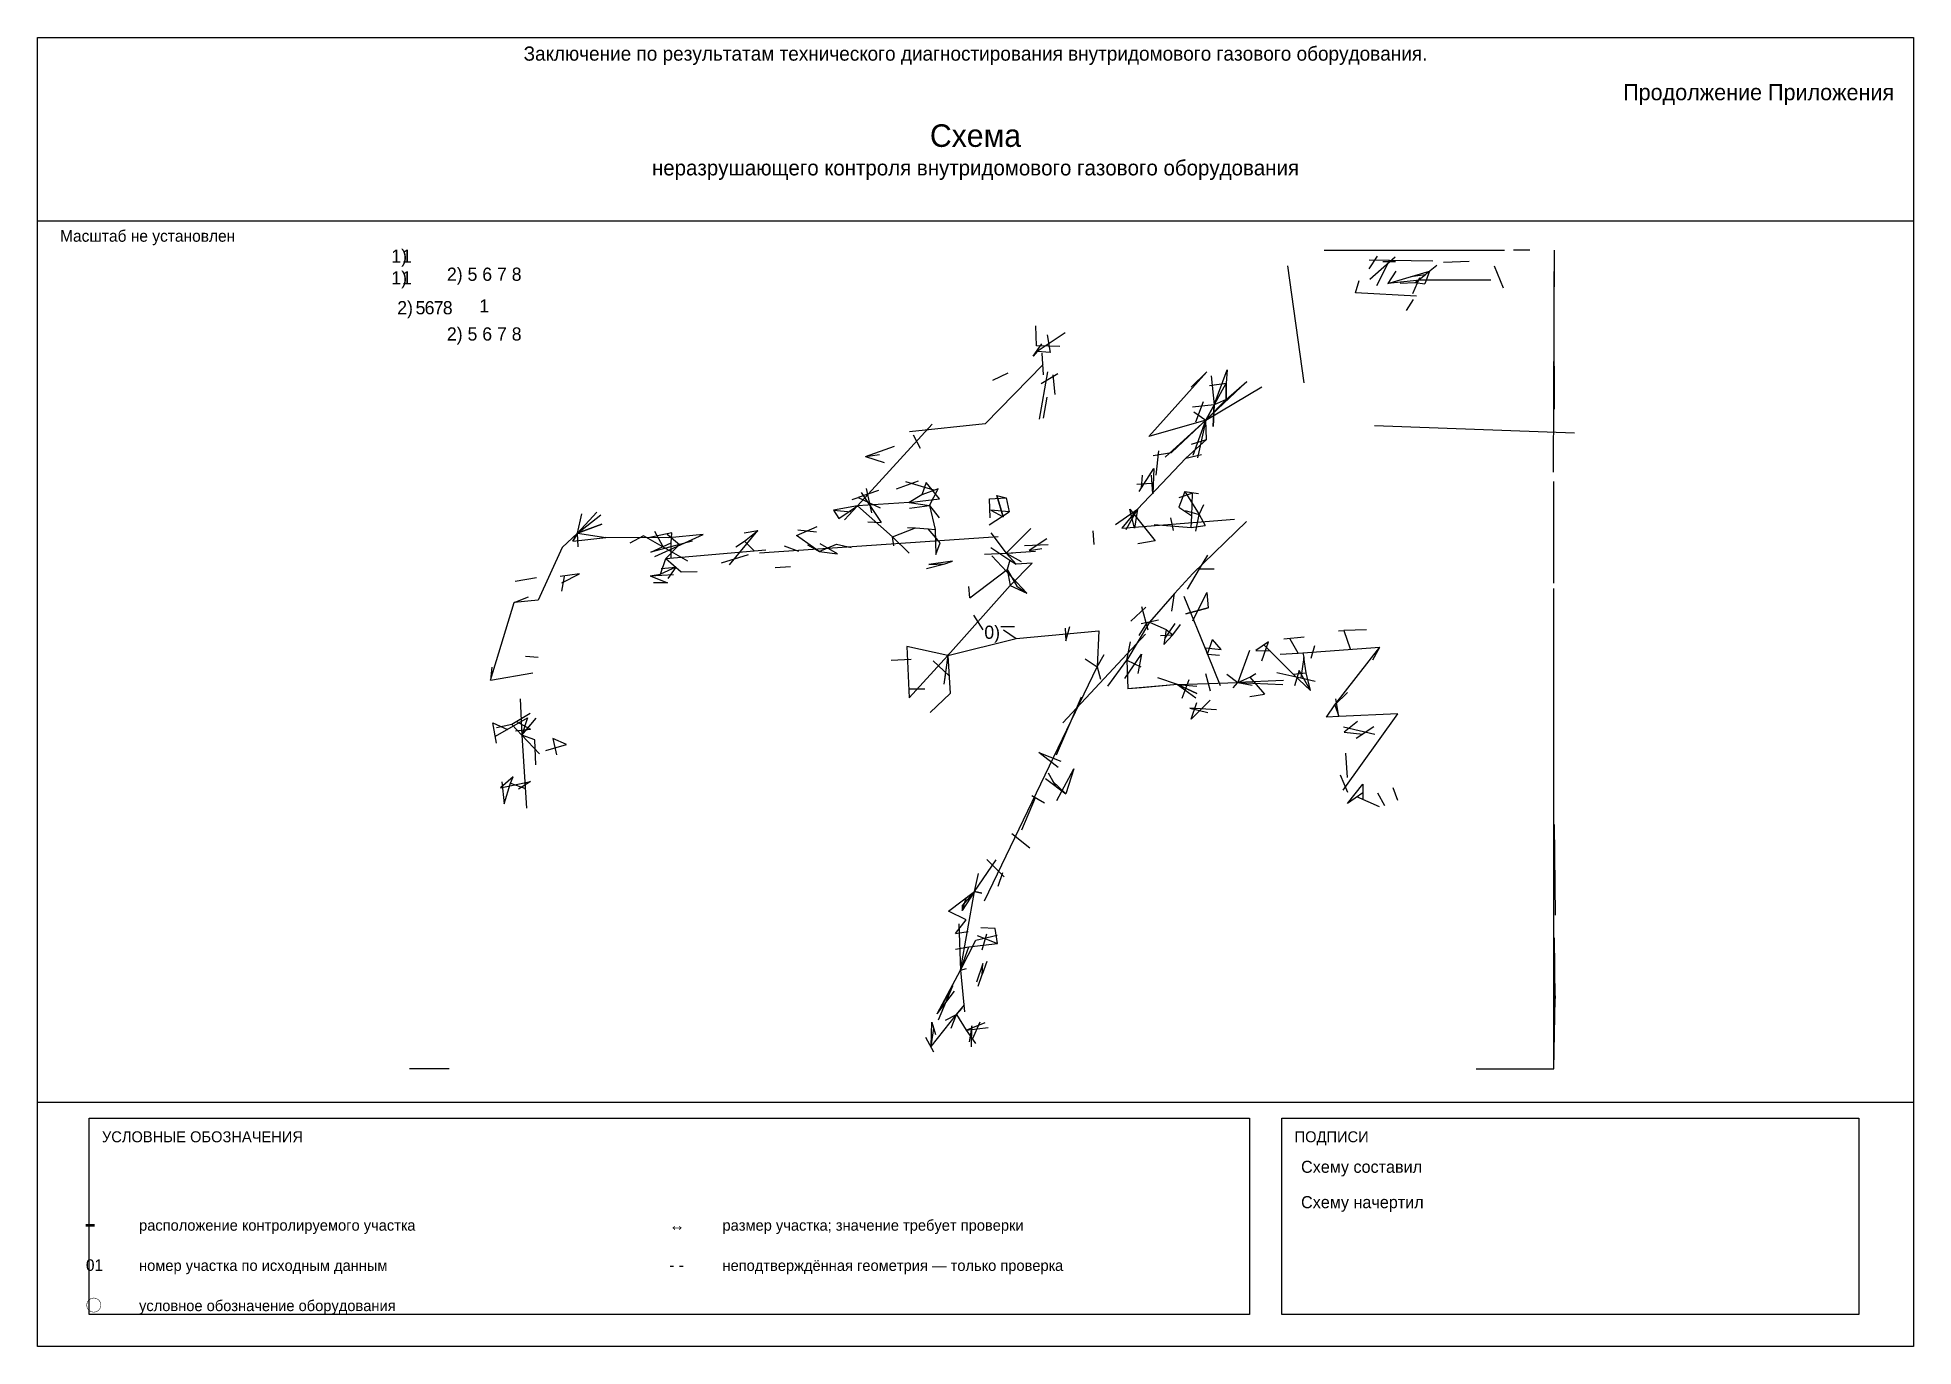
# Model space of a CAD drawing. Header units: millimetres. Extents: x 4 to 293, y 4 to 206.
import ezdxf
from ezdxf.enums import TextEntityAlignment as Align

# ---------------------------------------------------------------- set-up
doc = ezdxf.new("R2010")
doc.units = ezdxf.units.MM
for name, color, linetype in [('DETAIL_REVIEW', 8, 'CONTINUOUS'), ('LABELS', 7, 'CONTINUOUS'), ('PIPE_MAIN', 7, 'CONTINUOUS'), ('SHEET', 7, 'CONTINUOUS'), ('SHEET_BLOCKS', 8, 'CONTINUOUS')]:
    doc.layers.add(name, color=color, linetype=linetype)

msp = doc.modelspace()

# ---------------------------------------------------------------- linework, layer by layer
at = {"layer": 'DETAIL_REVIEW'}
for points in [[(202.052, 172.857), (229.742, 172.857)], [(231.118, 172.941), (233.625, 172.941)], [(237.286, 138.78), (237.404, 172.899)], [(237.382, 166.404), (237.404, 172.899)], [(196.416, 170.49), (198.903, 152.492)], [(208.964, 170.021), (210.219, 171.968)], [(209.071, 168.408), (212.969, 171.869)], [(211.056, 171.133), (213.006, 171.133)], [(220.384, 171.034), (224.294, 171.175)], [(229.586, 167.056), (228.212, 170.404)], [(216.701, 168.65), (215.629, 166.174)], [(216.043, 167.894), (217.575, 169.114)], [(216.043, 167.894), (217.525, 167.699)], [(216.043, 167.894), (217.525, 167.699)], [(215.721, 165.324), (214.634, 163.612)], [(237.352, 155.071), (237.387, 165.154)], [(158.682, 157.06), (158.917, 153.735)], [(151.148, 152.915), (153.514, 154.026)], [(158.326, 146.921), (159.613, 154.212)], [(158.573, 152.381), (161.13, 153.915)], [(160.395, 153.74), (160.672, 150.681)], [(237.352, 155.071), (237.387, 148.465)], [(158.949, 147.074), (159.506, 150.274)], [(184.444, 152.08), (187.016, 152.455)], [(182.311, 146.501), (183.501, 149.619)], [(138.932, 144.527), (139.979, 142.439)], [(138.932, 144.527), (139.979, 142.439)], [(209.754, 145.938), (240.501, 144.804)], [(180.801, 140.905), (183.197, 141.471)], [(181.648, 143.087), (183.954, 143.798)], [(173.995, 136.364), (174.136, 138.311)], [(131.697, 136.27), (132.534, 132.515)], [(136.385, 136.211), (139.729, 137.464)], [(137.734, 137.345), (142.07, 136.07)], [(173.3, 136.922), (175.529, 137.061)], [(237.301, 121.746), (237.301, 137.338)], [(126.695, 132.96), (129.413, 132.68)], [(129.541, 134.588), (130.462, 134.894)], [(138.34, 133.241), (141.412, 133.646)], [(141.412, 133.646), (142.926, 131.776)], [(151.797, 135.205), (153.19, 134.835)], [(99.181, 129.689), (100.433, 127.465)], [(110.744, 124.545), (115.09, 129.807)], [(112.971, 129.446), (115.09, 129.807)], [(112.971, 129.446), (115.09, 129.807)], [(112.971, 129.446), (115.09, 129.807)], [(112.971, 129.446), (115.09, 129.807)], [(121.233, 129.928), (124.099, 129.627)], [(131.987, 131.159), (134.019, 131.038)], [(131.987, 131.159), (134.019, 131.038)], [(138.053, 130.286), (139.293, 130.207)], [(139.293, 130.207), (141.253, 130.081)], [(141.253, 130.081), (142.322, 129.99)], [(166.711, 127.665), (166.59, 129.745)], [(178.455, 131.776), (178.873, 129.829)], [(181.633, 130.289), (181.742, 132.078)], [(101.131, 129.274), (103.069, 127.685)], [(111.719, 127.324), (113.016, 128.154)], [(113.016, 128.154), (114.489, 126.684)], [(114.489, 126.684), (116.308, 126.857)], [(119.104, 127.465), (121.332, 126.63)], [(156.022, 127.522), (159.655, 127.663)], [(100.225, 123.986), (102.487, 124.164)], [(100.225, 123.986), (102.487, 124.164)], [(102.487, 124.164), (101.23, 122.432)], [(109.479, 124.854), (113.647, 126.146)], [(117.711, 124.127), (120.08, 124.266)], [(117.711, 124.127), (120.08, 124.266)], [(149.881, 126.18), (154.244, 126.385)], [(151.007, 125.936), (156.395, 120.187)], [(153.747, 125.237), (153.381, 123.814)], [(153.747, 125.237), (154.767, 124.654)], [(77.816, 122.027), (81.066, 122.615)], [(84.969, 120.51), (85.388, 122.736)], [(98.53, 122.843), (100.136, 123.097)], [(98.53, 122.843), (102.106, 123.058)], [(147.621, 119.473), (147.456, 121.234)], [(147.621, 119.473), (153.381, 123.814)], [(153.811, 121.363), (156.395, 120.187)], [(154.841, 121.239), (156.395, 120.187)], [(74.04, 106.843), (77.663, 118.756)], [(77.663, 118.756), (79.841, 119.621)], [(173.995, 118.146), (174.97, 114.532)], [(178.648, 117.442), (179.064, 120.122)], [(237.291, 47.109), (237.315, 120.876)], [(148.196, 116.827), (149.604, 114.576)], [(172.379, 115.873), (174.678, 118.025)], [(173.933, 115.525), (176.581, 116.081)], [(177.618, 113.279), (179.15, 115.505)], [(178.796, 113.768), (180.004, 115.352)], [(152.401, 115.087), (154.492, 115.087)], [(152.819, 114.532), (154.739, 113.207)], [(161.902, 100.274), (174.611, 113.899)], [(162.293, 114.808), (162.362, 112.861)], [(162.362, 112.861), (162.989, 115.087)], [(176.92, 113.696), (178.796, 113.768)], [(177.757, 114.62), (178.796, 113.768)], [(195.842, 113.173), (198.983, 113.459)], [(204.23, 114.408), (205.066, 114.435)], [(79.396, 110.497), (81.348, 110.359)], [(135.538, 109.884), (138.605, 110.023)], [(142.02, 109.79), (144.461, 107.495)], [(142.02, 109.79), (144.461, 107.495)], [(144.241, 110.611), (144.391, 110.789)], [(198.077, 110.986), (198.787, 111.031)], [(198.787, 111.031), (198.901, 110.282)], [(200.049, 110.22), (200.606, 112.167)], [(74.243, 108.829), (74.04, 106.843)], [(74.04, 106.843), (80.502, 107.957)], [(180.254, 104.061), (181.304, 106.91)], [(183.826, 107.839), (184.521, 105.195)], [(190.642, 107.275), (191.55, 107.856)], [(190.642, 107.275), (192.874, 104.691)], [(190.642, 107.275), (192.874, 104.691)], [(197.305, 107.757), (199.287, 107.96)], [(138.33, 105.492), (140.699, 105.492)], [(160.939, 95.325), (164.771, 104.251)], [(188.068, 105.63), (188.771, 106.435)], [(190.644, 104.308), (192.874, 104.691)], [(190.644, 104.308), (192.874, 104.691)], [(77.864, 99.024), (80.141, 99.278)], [(77.864, 99.024), (80.141, 99.278)], [(78.005, 100.484), (80.141, 99.278)], [(204.992, 99.649), (209.801, 98.507)], [(206.935, 97.892), (209.694, 99.676)], [(205.316, 95.614), (205.593, 91.861)], [(159.645, 92.558), (160.761, 90.609)], [(204.507, 92.279), (205.621, 89.635)], [(210.219, 89.497), (211.333, 87.55)], [(212.588, 90.332), (213.283, 88.385)], [(155.623, 83.82), (157.695, 88.766)], [(157.138, 89.08), (159.088, 87.968)], [(207.014, 88.941), (210.499, 87.412)], [(237.348, 84.63), (237.523, 70.723)], [(154.089, 83.259), (156.856, 81.077)], [(150.23, 79.264), (152.878, 76.623)], [(151.982, 75.173), (152.68, 77.26)], [(145.436, 67.916), (147.386, 68.186)], [(145.436, 67.916), (147.386, 68.186)], [(149.507, 65.387), (150.225, 67.828)], [(237.501, 57.925), (237.439, 67.247)], [(146.181, 62.254), (147.107, 62.518)], [(148.906, 59.788), (149.542, 61.616)], [(237.291, 47.109), (237.501, 57.925)], [(237.526, 58.345), (237.501, 57.925)], [(143.901, 54.59), (145.582, 55.475)], [(145.582, 55.475), (146.834, 56.95)], [(145.582, 55.475), (146.433, 56.448)], [(148.03, 51.645), (148.5, 50.973)], [(61.563, 47.159), (67.694, 47.159)], [(229.445, 47.08), (237.291, 47.109)]]:
    msp.add_lwpolyline(points, dxfattribs=at)
at = {"layer": 'PIPE_MAIN'}
for points in [[(208.962, 171.4), (212.07, 171.355), (218.716, 171.259)], [(212.07, 171.355), (210.09, 167.387)], [(219.332, 170.535), (217.575, 169.114), (215.375, 168.768)], [(216.206, 165.796), (206.875, 166.308), (207.432, 168.212)], [(213.058, 169.673), (211.845, 167.785)], [(211.845, 167.785), (218.243, 169.643), (217.525, 167.699)], [(227.631, 168.274), (216.741, 168.259), (211.845, 167.785)], [(213.701, 167.795), (216.043, 167.894)], [(162.276, 160.173), (157.967, 157.307), (157.36, 156.581), (158.67, 158.478)], [(161.457, 158.068), (157.885, 158.162), (157.766, 161.233)], [(159.496, 159.864), (159.991, 157.142), (157.967, 157.307)], [(158.893, 155.336), (149.995, 146.185), (138.365, 144.952)], [(183.883, 146.746), (175.143, 144.24), (184.051, 154.209), (181.635, 151.855)], [(184.699, 153.559), (185.145, 149.102)], [(185.145, 149.102), (187.164, 154.474)], [(187.164, 154.474), (187.016, 152.455)], [(187.164, 154.474), (187.016, 152.455)], [(186.994, 149.915), (185.145, 149.102), (181.799, 148.742)], [(183.883, 146.746), (190.157, 152.682)], [(183.883, 146.746), (190.157, 152.682)], [(183.883, 146.746), (187.016, 152.455)], [(183.883, 146.746), (192.496, 151.899)], [(186.994, 149.915), (183.883, 146.746)], [(186.994, 149.915), (190.157, 152.682)], [(187.016, 152.455), (186.994, 149.915)], [(186.994, 149.915), (187.016, 152.455)], [(182.031, 148.065), (183.883, 146.746)], [(185.145, 149.102), (183.883, 146.746)], [(185.145, 149.102), (184.991, 145.809), (185.145, 149.102)], [(130.363, 133.587), (141.855, 146.162)], [(173.389, 133.088), (180.801, 140.905), (183.954, 143.798), (183.883, 146.746)], [(175.787, 141.36), (178.603, 141.787), (183.883, 146.746)], [(177.613, 141.056), (183.883, 146.746)], [(181.937, 141.372), (183.883, 146.746)], [(183.883, 146.746), (182.598, 140.952)], [(131.591, 141.187), (136.078, 142.775)], [(131.591, 141.187), (133.732, 141.51)], [(131.591, 141.187), (134.499, 140.282)], [(176.225, 138.311), (176.643, 142.066)], [(173.641, 135.823), (175.908, 139.351), (175.737, 135.46), (175.529, 138.311)], [(133.598, 135.937), (130.462, 134.894), (133.87, 133.306)], [(130.945, 135.67), (134.019, 131.038)], [(138.325, 134.106), (142.983, 134.662), (140.912, 137.172), (140.241, 135.267)], [(141.412, 133.646), (142.788, 136.226), (140.241, 135.267), (138.325, 134.106)], [(180.63, 135.784), (179.715, 133.402), (181.742, 132.078), (181.841, 135.532), (179.707, 134.835)], [(180.63, 135.784), (182.853, 132.263)], [(180.63, 135.784), (182.853, 132.263)], [(180.63, 135.784), (182.722, 135.49)], [(87.358, 129.419), (90.365, 132.648)], [(138.325, 134.106), (130.363, 133.587), (126.695, 132.96), (127.497, 131.635), (130.363, 133.587)], [(130.363, 133.587), (128.403, 131.46), (130.363, 133.587)], [(130.363, 133.587), (135.729, 128.846), (138.33, 126.351)], [(138.325, 134.106), (141.412, 133.646)], [(141.412, 133.646), (142.322, 129.99), (142.414, 126.119), (143.07, 127.91), (141.253, 130.081)], [(150.589, 130.662), (153.658, 132.7)], [(150.73, 131.776), (150.661, 134.696), (153.19, 134.835), (153.658, 132.7)], [(153.658, 132.7), (150.876, 132.952), (152.725, 131.915)], [(152.725, 131.915), (151.797, 135.205), (152.725, 131.915)], [(169.983, 130.716), (173.389, 133.088)], [(173.389, 133.088), (170.995, 130.148), (188.3, 131.569)], [(171.651, 129.97), (173.389, 133.088)], [(173.389, 133.088), (172.913, 130.188), (172.186, 133.098), (176.099, 128.238), (173.436, 127.754)], [(180.682, 132.888), (182.853, 132.263)], [(182.356, 129.689), (182.853, 132.263), (183.583, 133.787)], [(87.358, 129.419), (88.07, 132.364)], [(87.358, 129.419), (90.961, 132.194)], [(87.358, 129.419), (91.1, 130.781), (87.358, 129.419)], [(113.016, 128.154), (115.09, 129.807)], [(124.478, 126.568), (120.998, 129.064), (124.21, 130.437)], [(135.729, 128.846), (139.293, 130.207)], [(153.225, 126.343), (157.007, 130.099)], [(190.134, 131.21), (181.888, 123.191), (179.064, 120.122), (175.237, 115.717), (171.748, 109.916)], [(175.928, 130.736), (181.633, 130.289), (183.761, 130.558)], [(182.853, 132.263), (183.761, 130.558)], [(182.853, 132.263), (183.761, 130.558)], [(85.031, 127.178), (81.361, 119.085), (77.663, 118.756)], [(85.031, 127.178), (87.358, 129.419)], [(85.031, 127.178), (87.358, 129.419)], [(87.358, 129.419), (86.642, 128.154)], [(86.642, 128.154), (87.358, 129.419)], [(86.642, 128.154), (91.728, 128.723)], [(87.358, 129.419), (91.728, 128.723)], [(87.358, 129.419), (91.728, 128.723)], [(87.358, 129.419), (91.728, 128.723)], [(87.476, 127.324), (87.358, 129.419)], [(99.233, 125.81), (106.697, 129.207), (101.416, 128.695), (91.728, 128.723)], [(104.336, 125.101), (97.508, 128.994), (95.419, 127.883)], [(101.745, 125.57), (101.747, 127.907), (101.856, 129.432), (98.48, 128.737)], [(105.032, 128.159), (103.069, 127.685), (98.661, 126.504), (101.747, 127.907)], [(102.487, 124.164), (100.136, 123.097), (100.963, 125.523), (103.069, 127.685)], [(115.342, 126.361), (151.982, 128.866)], [(122.725, 127.603), (124.478, 126.568)], [(124.478, 126.568), (127.307, 126.235), (124.643, 127.784)], [(124.478, 126.568), (127.133, 127.692), (129.413, 127.186)], [(135.962, 127.465), (135.729, 128.846)], [(150.869, 127.186), (153.747, 125.237)], [(150.871, 129.449), (153.225, 126.343)], [(159.43, 128.537), (156.759, 126.719), (158.67, 127.048)], [(100.963, 125.523), (114.489, 126.684)], [(100.963, 125.523), (103.292, 123.468), (105.732, 123.505)], [(144.241, 110.611), (137.961, 111.977), (138.323, 104.123), (144.241, 110.611), (153.811, 121.363), (157.214, 124.777), (154.767, 124.654), (153.225, 126.343)], [(140.971, 123.986), (143.785, 124.715)], [(143.785, 124.715), (144.981, 125.123), (141.33, 124.594), (143.785, 124.715)], [(153.225, 126.343), (157.695, 126.63)], [(153.225, 126.343), (155.492, 125.071)], [(181.034, 120.802), (182.91, 123.925), (184.18, 126.037)], [(182.91, 123.925), (185.142, 123.922)], [(84.969, 121.763), (87.687, 123.154), (84.692, 122.736)], [(98.53, 122.843), (101.2, 121.763), (99.042, 121.763)], [(153.381, 123.814), (154.841, 121.239)], [(153.381, 123.814), (153.811, 121.363)], [(153.381, 123.814), (154.841, 121.239)], [(153.381, 123.814), (154.841, 121.239)], [(180.519, 119.727), (184.147, 110.811)], [(181.875, 115.952), (184.039, 120.261), (184.232, 117.938)], [(175.237, 115.717), (174.74, 115.594), (173.577, 113.696)], [(175.237, 115.717), (177.757, 114.62), (177.418, 112.298), (178.796, 113.768)], [(184.232, 117.938), (180.796, 116.987), (184.232, 117.938)], [(144.241, 110.611), (154.739, 113.207), (167.419, 114.408), (167.196, 108.864)], [(171.748, 109.916), (172.29, 112.73)], [(184.147, 110.811), (183.818, 111.769), (186.241, 111.532), (184.887, 113.047)], [(184.147, 110.811), (184.887, 113.047)], [(184.147, 110.811), (184.887, 113.047)], [(192.468, 109.778), (193.505, 112.728), (191.525, 111.364), (193.78, 111.332)], [(195.27, 110.806), (198.077, 110.986), (196.844, 113.141)], [(208.556, 114.556), (205.066, 114.435), (206.039, 111.609)], [(144.241, 110.611), (144.609, 104.785), (141.558, 101.852)], [(144.241, 110.611), (143.624, 106.186)], [(144.241, 110.611), (143.763, 106.883)], [(165.357, 110.08), (167.196, 108.864)], [(165.357, 110.08), (167.196, 108.864)], [(165.357, 110.08), (167.196, 108.864)], [(167.196, 108.864), (168.283, 110.776)], [(168.842, 105.909), (171.748, 109.916)], [(171.428, 107.063), (173.968, 110.798), (173.438, 107.856)], [(171.748, 109.916), (171.891, 105.497)], [(171.748, 109.916), (173.876, 108.847)], [(184.147, 110.811), (186.095, 106.013)], [(184.147, 110.811), (185.976, 110.635)], [(190.59, 111.359), (188.771, 106.435)], [(192.847, 112.209), (197.305, 107.757), (199.965, 105.217)], [(199.965, 105.217), (199.287, 107.96), (198.901, 110.282), (198.441, 107.152)], [(198.787, 111.031), (210.575, 111.886)], [(203.688, 103.004), (210.575, 111.886)], [(209.524, 109.941), (210.575, 111.886)], [(149.891, 72.907), (167.196, 108.864)], [(167.196, 108.864), (167.684, 106.986)], [(179.517, 106.174), (176.505, 107.159)], [(187.093, 107.715), (188.771, 106.435)], [(188.771, 106.435), (190.642, 107.275)], [(195.777, 106.744), (188.771, 106.435)], [(194.768, 108.009), (198.441, 107.152), (200.646, 106.64)], [(199.965, 105.217), (198.228, 108.286), (197.475, 105.939)], [(78.559, 103.96), (78.851, 98.366)], [(179.517, 106.174), (171.891, 105.497)], [(179.517, 106.174), (173.995, 105.63), (171.891, 105.497)], [(179.517, 106.174), (188.771, 106.435)], [(179.517, 106.174), (188.771, 106.435)], [(179.517, 106.174), (182.506, 104.795), (179.517, 106.174)], [(179.517, 106.174), (182.356, 104.101)], [(179.517, 106.174), (182.494, 105.909)], [(184.548, 103.72), (181.606, 100.815), (182.494, 103.404)], [(188.771, 106.435), (195.706, 106.176)], [(188.771, 106.435), (190.993, 106.048)], [(203.688, 103.004), (205.621, 104.936)], [(204.289, 101.213), (203.811, 103.96)], [(74.775, 98.233), (79.69, 101.042), (78.851, 98.366)], [(80.108, 101.714), (77.274, 99.992), (74.938, 99.51)], [(78.851, 98.366), (81.012, 100.973)], [(185.501, 102.245), (181.417, 102.522), (184.167, 101.875)], [(204.955, 89.929), (213.345, 101.633), (204.289, 101.213), (202.41, 101.153), (203.688, 103.004)], [(203.688, 103.004), (204.289, 101.213)], [(74.938, 97.146), (74.381, 100.276), (76.611, 99.234)], [(77.274, 99.992), (78.851, 98.366)], [(78.851, 98.366), (80.512, 100.345)], [(78.851, 98.366), (79.551, 87.135)], [(80.982, 93.813), (80.806, 97.643), (78.851, 98.366)], [(78.851, 98.366), (81.554, 95.476), (78.851, 98.366)], [(207.155, 100.484), (205.133, 98.816), (207.989, 98.537)], [(82.504, 96.029), (85.677, 96.946), (83.576, 97.843), (84.133, 95.338)], [(161.179, 93.391), (158.251, 95.686), (161.595, 94.364)], [(160.984, 88.341), (163.597, 93.203), (162.382, 89.359)], [(75.76, 91.187), (76.129, 87.8), (77.084, 91.012), (77.51, 91.953), (75.564, 90.263), (80.145, 91.266), (78.302, 90.075)], [(77.084, 91.012), (79.396, 90.194)], [(159.227, 91.723), (162.382, 89.359)], [(160.343, 91.306), (162.382, 89.359)], [(207.989, 89.497), (205.653, 87.857), (207.964, 90.824), (207.999, 88.541)], [(148.356, 74.335), (151.688, 79.219)], [(148.356, 74.335), (148.941, 77.117)], [(145.436, 67.916), (147.074, 69.982), (144.344, 71.309), (148.356, 74.335)], [(146.181, 62.254), (148.356, 74.335)], [(148.356, 74.335), (146.456, 72.215), (146.433, 71.415)], [(148.356, 74.335), (146.433, 71.415)], [(146.433, 71.415), (147.107, 73.505)], [(148.356, 74.335), (149.448, 74.095), (148.356, 74.335)], [(145.938, 69.406), (146.181, 62.254)], [(145.404, 65.468), (147.473, 65.856), (151.864, 66.385)], [(146.181, 62.254), (148.527, 66.896), (151.844, 67.662)], [(148.748, 67.603), (151.864, 66.385)], [(151.864, 66.385), (151.497, 68.665), (149.337, 68.776)], [(146.181, 62.254), (147.473, 65.856)], [(150.232, 63.61), (149.542, 61.616), (149.614, 63.282), (148.639, 60.431)], [(142.602, 55.564), (146.181, 62.254)], [(146.181, 62.254), (146.829, 55.87)], [(142.827, 54.649), (145.028, 59.838), (142.602, 55.564)], [(142.602, 55.564), (145.295, 59.04)], [(141.674, 50.543), (145.582, 55.475)], [(144.738, 53.338), (145.582, 55.475)], [(145.582, 55.475), (147.042, 53.056), (148.03, 51.645), (149.195, 54.311)], [(142.11, 49.679), (140.867, 51.924)], [(141.674, 50.543), (141.798, 54.286), (142.34, 52.389)], [(141.674, 50.543), (142.092, 53.338)], [(147.042, 53.056), (149.978, 54.237)], [(147.042, 53.056), (150.45, 53.478)], [(147.908, 50.474), (147.948, 53.73), (147.525, 51.252)], [(225.406, 47.08), (228.193, 47.08), (230.979, 47.08), (233.764, 47.08), (236.551, 47.08)]]:
    msp.add_lwpolyline(points, dxfattribs=at)
at = {"layer": 'SHEET'}
for p, q in [((4.455, 177.388), (292.545, 177.388)), ((4.455, 42), (292.545, 42))]:
    msp.add_line(p, q, dxfattribs=at)
msp.add_lwpolyline([(4.455, 205.553), (292.545, 205.553), (292.545, 4.447), (4.455, 4.447)], close=True, dxfattribs=at)
at = {"layer": 'SHEET_BLOCKS'}
for points in [[(12.375, 39.529), (190.575, 39.529), (190.575, 9.388), (12.375, 9.388)], [(195.525, 39.529), (284.13, 39.529), (284.13, 9.388), (195.525, 9.388)]]:
    msp.add_lwpolyline(points, close=True, dxfattribs=at)

# ---------------------------------------------------------------- texts
at = {"layer": 'LABELS'}
for s, p in [('1)', (59.996, 171.968)), ('1', (61.18, 171.968)), ('2) 5 6 7 8', (73.057, 169.186)), ('1)', (59.996, 168.63)), ('1', (61.18, 168.63)), ('2)', (60.902, 164.04)), ('5', (63.271, 164.04)), ('6', (64.664, 164.04)), ('7', (66.058, 164.04)), ('8', (67.449, 164.04)), ('1', (73.057, 164.319)), ('2) 5 6 7 8', (73.057, 160.008)), ('0)', (151.062, 114.181))]:
    msp.add_text(s, height=2.029, dxfattribs=at).set_placement(p, align=Align.MIDDLE_CENTER)
at = {"layer": 'SHEET'}
for s, height, p in [('Заключение по результатам технического диагностирования внутридомового газового оборудования.', 2.178, (148.5, 203.082)), ('Схема', 3.465, (148.5, 190.482)), ('неразрушающего контроля внутридомового газового оборудования', 2.351, (148.5, 185.541))]:
    msp.add_text(s, height=height, dxfattribs=at).set_placement(p, align=Align.MIDDLE_CENTER)
msp.add_text('Продолжение Приложения', height=2.475, dxfattribs=at).set_placement((289.575, 197.153), align=Align.MIDDLE_RIGHT)
for s, height, p in [('Масштаб не установлен', 1.782, (7.92, 174.176)), ('УСЛОВНЫЕ ОБОЗНАЧЕНИЯ', 1.683, (14.355, 35.824)), ('ПОДПИСИ', 1.683, (197.505, 35.824)), ('Схему составил', 1.856, (198.495, 31.129)), ('Схему начертил', 1.856, (198.495, 25.694)), ('━', 1.782, (11.88, 22.235)), ('расположение контролируемого участка', 1.683, (20.047, 22.235)), ('размер участка; значение требует проверки', 1.683, (109.642, 22.235)), ('↔', 1.782, (101.475, 22.235)), ('01', 1.782, (11.88, 16.059)), ('номер участка по исходным данным', 1.683, (20.047, 16.059)), ('неподтверждённая геометрия — только проверка', 1.683, (109.642, 16.059)), ('- -', 1.782, (101.475, 16.059)), ('◯', 1.782, (11.88, 9.882)), ('условное обозначение оборудования', 1.683, (20.047, 9.882))]:
    msp.add_text(s, height=height, dxfattribs=at).set_placement(p)

doc.saveas('drawing.dxf')
